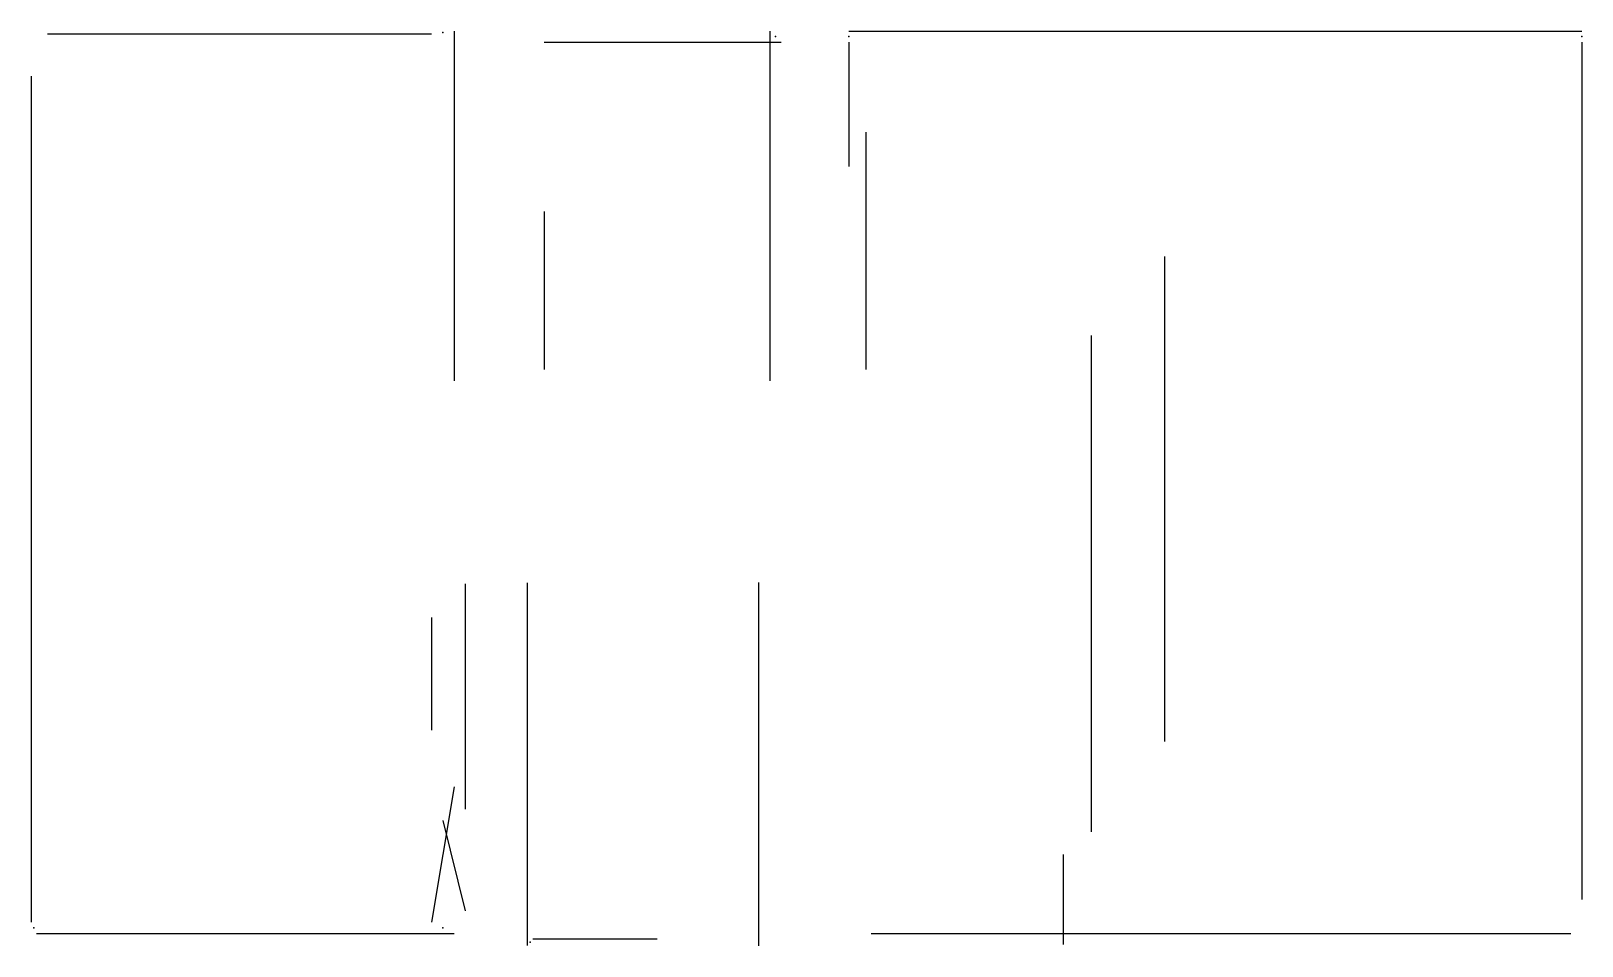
# Model space of a CAD drawing. Header units: metres. Extents: x -0.72 to 6.15, y -2.01 to 2.05.
import ezdxf

# ---------------------------------------------------------------- set-up
doc = ezdxf.new("R2010")
doc.units = ezdxf.units.M

msp = doc.modelspace()

# ---------------------------------------------------------------- linework, layer by layer
at = {"layer": 'ESQUINAS'}
for p in [(1.1, 2.044), (2.575, 2.025), (2.9, 2.025), (6.15, 2.025), (-0.712, -1.925), (1.1, -1.925), (1.487, -1.989)]:
    msp.add_point(p, dxfattribs=at)
at = {"layer": 'MUROS'}
for p, q in [((-0.652, 2.038), (1.05, 2.038)), ((1.15, 2.05), (1.15, 0.5)), ((1.55, 2), (2.6, 2)), ((2.55, 2.05), (2.55, 0.5)), ((2.9, 2.05), (6.15, 2.05)), ((2.9, 2), (2.9, 1.45)), ((6.15, 2), (6.15, -1.8)), ((-0.725, 1.85), (-0.725, -1.9)), ((2.975, 1.601), (2.975, 0.549)), ((1.55, 1.25), (1.55, 0.55)), ((4.3, 1.05), (4.3, -1.1)), ((3.975, 0.7), (3.975, -1.5)), ((1.2, -0.4), (1.2, -1.4)), ((1.475, -0.396), (1.475, -2.004)), ((2.499, -0.394), (2.499, -2.006)), ((1.05, -0.55), (1.05, -1.05)), ((1.15, -1.3), (1.05, -1.9)), ((1.1, -1.45), (1.2, -1.85)), ((3.85, -1.6), (3.85, -2)), ((-0.7, -1.95), (1.15, -1.95)), ((1.499, -1.975), (2.051, -1.975)), ((2.999, -1.95), (6.101, -1.95))]:
    msp.add_line(p, q, dxfattribs=at)

doc.saveas('drawing.dxf')
